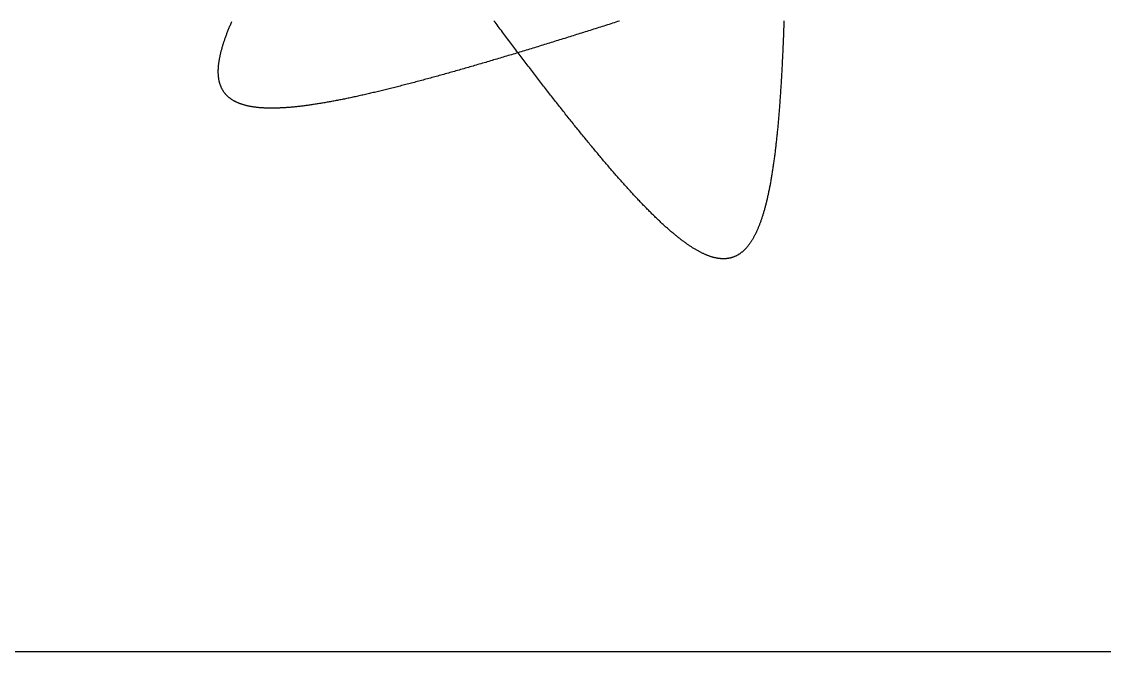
# Model space of a CAD drawing. Header units: metres. Extents: x 0 to 80, y 0 to 80.
# Drawn here: x 26.2 to 52.4, y 0 to 15.25 of the extents above; entities that cross this region are included whole.
import ezdxf

# ---------------------------------------------------------------- set-up
doc = ezdxf.new("R2010")
doc.units = ezdxf.units.M

msp = doc.modelspace()

# ---------------------------------------------------------------- linework, layer by layer
msp.add_line((0, 0), (80, 0))
at = {"layer": 'ENGRAVE'}
for points in [[(40.664151, 15.260726), (40.6225, 15.247391), (40.580861, 15.23407), (40.539234, 15.220763), (40.497621, 15.207471), (40.456022, 15.194194), (40.414438, 15.180932), (40.372869, 15.167685), (40.331317, 15.154455), (40.289781, 15.14124), (40.248264, 15.128042), (40.206765, 15.114861), (40.165285, 15.101696), (40.123825, 15.088549), (40.082385, 15.075418), (40.040967, 15.062306), (39.999572, 15.049212), (39.958199, 15.036135), (39.916849, 15.023078), (39.875524, 15.010039), (39.834224, 14.997019), (39.79295, 14.984019), (39.751702, 14.971038), (39.710481, 14.958078), (39.669289, 14.945137), (39.628124, 14.932217), (39.58699, 14.919318), (39.545885, 14.90644), (39.504811, 14.893583), (39.463768, 14.880748), (39.422758, 14.867935), (39.38178, 14.855144), (39.340836, 14.842376), (39.299927, 14.82963), (39.259052, 14.816908), (39.218213, 14.804209), (39.177411, 14.791534), (39.136646, 14.778883), (39.095918, 14.766256), (39.055229, 14.753654), (39.01458, 14.741076), (38.97397, 14.728524), (38.933401, 14.715998), (38.892873, 14.703497), (38.852387, 14.691022), (38.811944, 14.678574), (38.771545, 14.666152), (38.731189, 14.653758), (38.690879, 14.64139), (38.650614, 14.629051), (38.610395, 14.616739), (38.570222, 14.604455), (38.530098, 14.592201), (38.490022, 14.579974), (38.449994, 14.567778), (38.410016, 14.55561), (38.370089, 14.543472), (38.330212, 14.531365), (38.290387, 14.519288), (38.250614, 14.507241), (38.210895, 14.495226), (38.171228, 14.483242), (38.131617, 14.471289), (38.09206, 14.459369), (38.052559, 14.44748), (38.013114, 14.435625), (37.973726, 14.423802), (37.934396, 14.412012), (37.895124, 14.400256), (37.855911, 14.388534), (37.816757, 14.376846), (37.777664, 14.365193), (37.738632, 14.353574), (37.699662, 14.341991), (37.660753, 14.330442), (37.621908, 14.31893), (37.583126, 14.307454), (37.544408, 14.296014), (37.505755, 14.284611), (37.467168, 14.273245), (37.428646, 14.261916), (37.390192, 14.250625), (37.351804, 14.239372), (37.313485, 14.228158), (37.275234, 14.216982), (37.237053, 14.205845), (37.198942, 14.194748), (37.160901, 14.18369), (37.122931, 14.172672), (37.085033, 14.161694), (37.047207, 14.150757), (37.009455, 14.139861), (36.971776, 14.129006), (36.934171, 14.118193), (36.896641, 14.107422), (36.859187, 14.096693), (36.821809, 14.086006), (36.784507, 14.075363), (36.747283, 14.064762), (36.710137, 14.054206), (36.673069, 14.043693), (36.63608, 14.033224), (36.599171, 14.022801), (36.562342, 14.012421), (36.525595, 14.002088), (36.488928, 13.991799), (36.452344, 13.981557), (36.415843, 13.971361), (36.379425, 13.961211), (36.34309, 13.951108), (36.30684, 13.941053), (36.270675, 13.931045), (36.234596, 13.921085), (36.198603, 13.911173), (36.162696, 13.90131), (36.126877, 13.891495), (36.091146, 13.88173), (36.055503, 13.872014), (36.019949, 13.862348), (35.984485, 13.852733), (35.949111, 13.843168), (35.913827, 13.833653), (35.878635, 13.82419), (35.843535, 13.814779), (35.808527, 13.805419), (35.773612, 13.796112), (35.73879, 13.786857), (35.704062, 13.777655), (35.669429, 13.768506), (35.634891, 13.759411), (35.600448, 13.750369), (35.566102, 13.741382), (35.531852, 13.732449), (35.4977, 13.723571), (35.463645, 13.714749), (35.429689, 13.705981), (35.395831, 13.69727), (35.362072, 13.688615), (35.328414, 13.680016), (35.294856, 13.671475), (35.261398, 13.66299), (35.228042, 13.654563), (35.194788, 13.646194), (35.161636, 13.637883), (35.128587, 13.62963), (35.095642, 13.621437), (35.0628, 13.613302), (35.030063, 13.605227), (34.997431, 13.597212), (34.964904, 13.589257), (34.932483, 13.581362), (34.900168, 13.573529), (34.86796, 13.565756), (34.835859, 13.558045), (34.803867, 13.550396), (34.771982, 13.542809), (34.740206, 13.535284), (34.70854, 13.527822), (34.676983, 13.520424), (34.645536, 13.513088), (34.6142, 13.505817), (34.582975, 13.498609), (34.551861, 13.491466), (34.520859, 13.484388), (34.48997, 13.477375), (34.459194, 13.470427), (34.428531, 13.463545), (34.397982, 13.456729), (34.367547, 13.44998), (34.337227, 13.443297), (34.307022, 13.436681), (34.276932, 13.430132), (34.246958, 13.423651), (34.217101, 13.417238), (34.187361, 13.410894), (34.157738, 13.404618), (34.128232, 13.398411), (34.098845, 13.392273), (34.069576, 13.386205), (34.040426, 13.380206), (34.011395, 13.374278), (33.982484, 13.368421), (33.953694, 13.362634), (33.925023, 13.356919), (33.896474, 13.351274), (33.868046, 13.345702), (33.83974, 13.340202), (33.811556, 13.334774), (33.783494, 13.329419), (33.755556, 13.324137), (33.72774, 13.318929), (33.700049, 13.313794), (33.672481, 13.308733), (33.645038, 13.303746), (33.617719, 13.298834), (33.590526, 13.293997), (33.563458, 13.289235), (33.536517, 13.284549), (33.509701, 13.279938), (33.483012, 13.275404), (33.45645, 13.270946), (33.430015, 13.266565), (33.403708, 13.262261), (33.377529, 13.258034), (33.351478, 13.253885), (33.325556, 13.249813), (33.299763, 13.24582), (33.274099, 13.241906), (33.248565, 13.23807), (33.223161, 13.234314), (33.197888, 13.230636), (33.172745, 13.227039), (33.147733, 13.223522), (33.122852, 13.220085), (33.098103, 13.216728), (33.073486, 13.213453), (33.049001, 13.210258), (33.024649, 13.207146), (33.00043, 13.204114), (32.976343, 13.201165), (32.952391, 13.198299), (32.928571, 13.195515), (32.904886, 13.192814), (32.881336, 13.190196), (32.857919, 13.187661), (32.834638, 13.18521), (32.811492, 13.182844), (32.788481, 13.180561), (32.765607, 13.178364), (32.742868, 13.176251), (32.720265, 13.174223), (32.697799, 13.172281), (32.675469, 13.170424), (32.653277, 13.168653), (32.631222, 13.166969), (32.609304, 13.165371), (32.587525, 13.16386), (32.565883, 13.162436), (32.544379, 13.161099), (32.523015, 13.15985), (32.501788, 13.158689), (32.480701, 13.157615), (32.459753, 13.156631), (32.438945, 13.155734), (32.418276, 13.154927), (32.397747, 13.154209), (32.377358, 13.15358), (32.35711, 13.153041), (32.337002, 13.152592), (32.317035, 13.152233), (32.297209, 13.151965), (32.277524, 13.151787), (32.25798, 13.1517), (32.238578, 13.151704), (32.219318, 13.1518), (32.2002, 13.151987), (32.181224, 13.152266), (32.16239, 13.152638), (32.143699, 13.153102), (32.12515, 13.153658), (32.106744, 13.154308), (32.088482, 13.15505), (32.070362, 13.155886), (32.052386, 13.156816), (32.034554, 13.157839), (32.016865, 13.158956), (31.99932, 13.160168), (31.981919, 13.161474), (31.964662, 13.162875), (31.94755, 13.164371), (31.930582, 13.165962), (31.913759, 13.167648), (31.897081, 13.16943), (31.880547, 13.171308), (31.864158, 13.173282), (31.847915, 13.175353), (31.831817, 13.177519), (31.815864, 13.179783), (31.800057, 13.182143), (31.784396, 13.184601), (31.76888, 13.187156), (31.75351, 13.189809), (31.738287, 13.192559), (31.723209, 13.195407), (31.708278, 13.198354), (31.693493, 13.201399), (31.678854, 13.204542), (31.664362, 13.207784), (31.650016, 13.211126), (31.635817, 13.214566), (31.621765, 13.218106), (31.60786, 13.221745), (31.594102, 13.225484), (31.580491, 13.229323), (31.567026, 13.233262), (31.553709, 13.237302), (31.54054, 13.241442), (31.527517, 13.245682), (31.514642, 13.250024), (31.501914, 13.254466), (31.489334, 13.25901), (31.476902, 13.263655), (31.464616, 13.268401), (31.452479, 13.27325), (31.440489, 13.2782), (31.428647, 13.283252), (31.416953, 13.288407), (31.405406, 13.293663), (31.394008, 13.299023), (31.382757, 13.304485), (31.371654, 13.31005), (31.360699, 13.315718), (31.349892, 13.321489), (31.339232, 13.327364), (31.328721, 13.333342), (31.318358, 13.339423), (31.308142, 13.345609), (31.298075, 13.351898), (31.288156, 13.358291), (31.278384, 13.364789), (31.268761, 13.371391), (31.259285, 13.378097), (31.249958, 13.384908), (31.240778, 13.391824), (31.231747, 13.398845), (31.222863, 13.405971), (31.214127, 13.413201), (31.205539, 13.420538), (31.197099, 13.427979), (31.188806, 13.435526), (31.180662, 13.443179), (31.172665, 13.450937), (31.164816, 13.458801), (31.157115, 13.466772), (31.149561, 13.474848), (31.142155, 13.483031), (31.134896, 13.49132), (31.127785, 13.499715), (31.120821, 13.508217), (31.114004, 13.516825), (31.107335, 13.52554), (31.100813, 13.534362), (31.094438, 13.543291), (31.088211, 13.552327), (31.08213, 13.56147), (31.076196, 13.57072), (31.070409, 13.580078), (31.064769, 13.589543), (31.059276, 13.599115), (31.053929, 13.608795), (31.048728, 13.618582), (31.043675, 13.628477), (31.038767, 13.63848), (31.034006, 13.648591), (31.029391, 13.65881), (31.024921, 13.669136), (31.020598, 13.679571), (31.016421, 13.690114), (31.012389, 13.700764), (31.008503, 13.711524), (31.004762, 13.722391), (31.001167, 13.733367), (30.997717, 13.744451), (30.994412, 13.755643), (30.991252, 13.766944), (30.988237, 13.778354), (30.985366, 13.789872), (30.98264, 13.801499), (30.980059, 13.813234), (30.977621, 13.825078), (30.975328, 13.837031), (30.973179, 13.849093), (30.971174, 13.861263), (30.969312, 13.873543), (30.967594, 13.885931), (30.966019, 13.898428), (30.964588, 13.911034), (30.963299, 13.923748), (30.962154, 13.936572), (30.961151, 13.949505), (30.960291, 13.962546), (30.959573, 13.975697), (30.958997, 13.988956), (30.958563, 14.002325), (30.958271, 14.015802), (30.958121, 14.029389), (30.958112, 14.043084), (30.958244, 14.056889), (30.958518, 14.070802), (30.958932, 14.084825), (30.959487, 14.098956), (30.960183, 14.113197), (30.961018, 14.127546), (30.961994, 14.142004), (30.96311, 14.156571), (30.964365, 14.171247), (30.96576, 14.186032), (30.967294, 14.200925), (30.968967, 14.215928), (30.970779, 14.231039), (30.972729, 14.246259), (30.974818, 14.261587), (30.977045, 14.277024), (30.979409, 14.29257), (30.981911, 14.308225), (30.984551, 14.323987), (30.987328, 14.339859), (30.990242, 14.355839), (30.993292, 14.371927), (30.996479, 14.388123), (30.999802, 14.404428), (31.003261, 14.420841), (31.006856, 14.437362), (31.010586, 14.453991), (31.014452, 14.470728), (31.018452, 14.487573), (31.022587, 14.504526), (31.026856, 14.521586), (31.03126, 14.538754), (31.035797, 14.55603), (31.040468, 14.573414), (31.045272, 14.590905), (31.05021, 14.608503), (31.05528, 14.626209), (31.060482, 14.644021), (31.065817, 14.661941), (31.071284, 14.679968), (31.076882, 14.698102), (31.082612, 14.716342), (31.088472, 14.734689), (31.094464, 14.753143), (31.100586, 14.771703), (31.106838, 14.79037), (31.11322, 14.809142), (31.119731, 14.828021), (31.126372, 14.847006), (31.133142, 14.866097), (31.14004, 14.885294), (31.147067, 14.904596), (31.154222, 14.924004), (31.161504, 14.943517), (31.168914, 14.963135), (31.176451, 14.982858), (31.184115, 15.002687), (31.191905, 15.02262), (31.199821, 15.042658), (31.207863, 15.0628), (31.216031, 15.083047), (31.224323, 15.103398), (31.232741, 15.123853), (31.241283, 15.144412), (31.249949, 15.165075), (31.258738, 15.185842), (31.267651, 15.206711), (31.276688, 15.227685), (31.285847, 15.248761)], [(44.646538, 15.266645), (44.645185, 15.227624), (44.643814, 15.188687), (44.642427, 15.149836), (44.641023, 15.111071), (44.639602, 15.072393), (44.638163, 15.033802), (44.636706, 14.9953), (44.635232, 14.956887), (44.633741, 14.918563), (44.632231, 14.88033), (44.630703, 14.842187), (44.629158, 14.804136), (44.627594, 14.766178), (44.626011, 14.728312), (44.62441, 14.69054), (44.62279, 14.652862), (44.621152, 14.615279), (44.619494, 14.577791), (44.617818, 14.5404), (44.616122, 14.503105), (44.614407, 14.465908), (44.612672, 14.428809), (44.610918, 14.391809), (44.609144, 14.354909), (44.60735, 14.318108), (44.605536, 14.281408), (44.603702, 14.24481), (44.601847, 14.208313), (44.599972, 14.171919), (44.598077, 14.135628), (44.59616, 14.099441), (44.594223, 14.063359), (44.592264, 14.027381), (44.590284, 13.99151), (44.588283, 13.955745), (44.58626, 13.920086), (44.584216, 13.884536), (44.58215, 13.849093), (44.580062, 13.813759), (44.577951, 13.778535), (44.575819, 13.743421), (44.573664, 13.708417), (44.571486, 13.673524), (44.569285, 13.638744), (44.567062, 13.604075), (44.564816, 13.56952), (44.562546, 13.535078), (44.560253, 13.500751), (44.557937, 13.466538), (44.555596, 13.43244), (44.553232, 13.398459), (44.550844, 13.364594), (44.548432, 13.330846), (44.545995, 13.297216), (44.543534, 13.263704), (44.541049, 13.23031), (44.538538, 13.197037), (44.536003, 13.163883), (44.533442, 13.130849), (44.530856, 13.097937), (44.528244, 13.065146), (44.525607, 13.032478), (44.522944, 12.999932), (44.520256, 12.967509), (44.517541, 12.93521), (44.514799, 12.903036), (44.512031, 12.870987), (44.509237, 12.839062), (44.506416, 12.807264), (44.503568, 12.775593), (44.500692, 12.744048), (44.49779, 12.712631), (44.494859, 12.681343), (44.491902, 12.650182), (44.488916, 12.619151), (44.485902, 12.58825), (44.482861, 12.557479), (44.47979, 12.526838), (44.476692, 12.496329), (44.473564, 12.465951), (44.470408, 12.435706), (44.467223, 12.405593), (44.464008, 12.375614), (44.460765, 12.345768), (44.457491, 12.316056), (44.454188, 12.286479), (44.450855, 12.257038), (44.447492, 12.227732), (44.444099, 12.198562), (44.440675, 12.169529), (44.437221, 12.140633), (44.433735, 12.111874), (44.430219, 12.083254), (44.426672, 12.054772), (44.423093, 12.026429), (44.419483, 11.998226), (44.415841, 11.970162), (44.412168, 11.942239), (44.408462, 11.914457), (44.404724, 11.886816), (44.400954, 11.859316), (44.397151, 11.831959), (44.393316, 11.804745), (44.389447, 11.777673), (44.385546, 11.750746), (44.381611, 11.723962), (44.377642, 11.697322), (44.37364, 11.670827), (44.369605, 11.644477), (44.365535, 11.618274), (44.361431, 11.592216), (44.357293, 11.566304), (44.35312, 11.54054), (44.348912, 11.514922), (44.34467, 11.489453), (44.340392, 11.464131), (44.336079, 11.438959), (44.331731, 11.413935), (44.327347, 11.38906), (44.322927, 11.364335), (44.318471, 11.33976), (44.31398, 11.315336), (44.309451, 11.291062), (44.304887, 11.26694), (44.300285, 11.242969), (44.295647, 11.21915), (44.290971, 11.195484), (44.286258, 11.17197), (44.281508, 11.14861), (44.276721, 11.125403), (44.271895, 11.102349), (44.267032, 11.07945), (44.26213, 11.056706), (44.25719, 11.034116), (44.252211, 11.011681), (44.247194, 10.989402), (44.242138, 10.967279), (44.237043, 10.945312), (44.231908, 10.923502), (44.226735, 10.901849), (44.221521, 10.880353), (44.216268, 10.859014), (44.210975, 10.837833), (44.205641, 10.816811), (44.200268, 10.795947), (44.194854, 10.775242), (44.189399, 10.754695), (44.183903, 10.734309), (44.178367, 10.714082), (44.172789, 10.694015), (44.16717, 10.674108), (44.161509, 10.654362), (44.155806, 10.634777), (44.150062, 10.615353), (44.144275, 10.596091), (44.138447, 10.57699), (44.132575, 10.558051), (44.126662, 10.539275), (44.120705, 10.520661), (44.114705, 10.50221), (44.108662, 10.483922), (44.102576, 10.465797), (44.096447, 10.447836), (44.090274, 10.430039), (44.084057, 10.412405), (44.077795, 10.394937), (44.07149, 10.377632), (44.06514, 10.360493), (44.058746, 10.343519), (44.052307, 10.32671), (44.045824, 10.310066), (44.039295, 10.293589), (44.032721, 10.277277), (44.026102, 10.261131), (44.019437, 10.245152), (44.012726, 10.229339), (44.00597, 10.213694), (43.999167, 10.198215), (43.992318, 10.182904), (43.985423, 10.167759), (43.978481, 10.152783), (43.971493, 10.137974), (43.964457, 10.123334), (43.957375, 10.108862), (43.950245, 10.094558), (43.943068, 10.080422), (43.935844, 10.066455), (43.928571, 10.052658), (43.921251, 10.039029), (43.913883, 10.025569), (43.906467, 10.012279), (43.899002, 9.999159), (43.891489, 9.986208), (43.883927, 9.973427), (43.876316, 9.960816), (43.868657, 9.948375), (43.860948, 9.936105), (43.85319, 9.924005), (43.845382, 9.912075), (43.837525, 9.900316), (43.829618, 9.888729), (43.821661, 9.877312), (43.813654, 9.866066), (43.805597, 9.854991), (43.797489, 9.844088), (43.789331, 9.833356), (43.781122, 9.822795), (43.772863, 9.812407), (43.764552, 9.80219), (43.75619, 9.792144), (43.747778, 9.782271), (43.739313, 9.77257), (43.730797, 9.763041), (43.72223, 9.753684), (43.71361, 9.744499), (43.704939, 9.735487), (43.696215, 9.726647), (43.687439, 9.717979), (43.678611, 9.709485), (43.66973, 9.701162), (43.660796, 9.693013), (43.65181, 9.685036), (43.642771, 9.677232), (43.633678, 9.669601), (43.624532, 9.662143), (43.615333, 9.654857), (43.606081, 9.647745), (43.596774, 9.640806), (43.587414, 9.63404), (43.578, 9.627446), (43.568532, 9.621026), (43.55901, 9.614779), (43.549434, 9.608705), (43.539803, 9.602805), (43.530117, 9.597077), (43.520377, 9.591523), (43.510582, 9.586142), (43.500732, 9.580934), (43.490828, 9.575899), (43.480867, 9.571038), (43.470852, 9.566349), (43.460781, 9.561834), (43.450655, 9.557492), (43.440473, 9.553323), (43.430236, 9.549327), (43.419942, 9.545505), (43.409593, 9.541855), (43.399187, 9.538378), (43.388725, 9.535075), (43.378207, 9.531944), (43.367632, 9.528986), (43.357001, 9.526201), (43.346314, 9.523589), (43.335569, 9.52115), (43.324768, 9.518884), (43.313909, 9.51679), (43.302994, 9.514868), (43.292021, 9.51312), (43.280992, 9.511543), (43.269904, 9.510139), (43.25876, 9.508908), (43.247557, 9.507849), (43.236298, 9.506961), (43.22498, 9.506246), (43.213604, 9.505703), (43.202171, 9.505332), (43.19068, 9.505133), (43.17913, 9.505105), (43.167522, 9.505249), (43.155856, 9.505564), (43.144132, 9.506051), (43.132349, 9.506709), (43.120507, 9.507539), (43.108607, 9.508539), (43.096649, 9.50971), (43.084631, 9.511052), (43.072555, 9.512565), (43.060419, 9.514248), (43.048225, 9.516102), (43.035971, 9.518126), (43.023659, 9.52032), (43.011287, 9.522684), (42.998855, 9.525218), (42.986365, 9.527922), (42.973815, 9.530795), (42.961205, 9.533838), (42.948536, 9.53705), (42.935807, 9.540431), (42.923019, 9.54398), (42.91017, 9.547699), (42.897262, 9.551586), (42.884294, 9.555642), (42.871266, 9.559865), (42.858178, 9.564257), (42.84503, 9.568817), (42.831822, 9.573544), (42.818554, 9.578439), (42.805226, 9.583501), (42.791837, 9.58873), (42.778388, 9.594125), (42.764879, 9.599688), (42.751309, 9.605417), (42.737679, 9.611312), (42.723988, 9.617373), (42.710237, 9.623601), (42.696425, 9.629993), (42.682553, 9.636551), (42.66862, 9.643275), (42.654627, 9.650163), (42.640572, 9.657216), (42.626457, 9.664433), (42.612282, 9.671814), (42.598045, 9.67936), (42.583748, 9.687069), (42.56939, 9.694942), (42.554971, 9.702978), (42.540491, 9.711176), (42.525951, 9.719538), (42.511349, 9.728062), (42.496687, 9.736748), (42.481963, 9.745597), (42.467179, 9.754606), (42.452334, 9.763778), (42.437427, 9.77311), (42.42246, 9.782603), (42.407432, 9.792257), (42.392342, 9.802071), (42.377192, 9.812045), (42.361981, 9.822179), (42.346709, 9.832473), (42.331376, 9.842925), (42.315981, 9.853536), (42.300526, 9.864306), (42.28501, 9.875234), (42.269433, 9.88632), (42.253795, 9.897563), (42.238096, 9.908964), (42.222336, 9.920522), (42.206515, 9.932236), (42.190633, 9.944107), (42.17469, 9.956133), (42.158686, 9.968316), (42.142622, 9.980654), (42.126497, 9.993147), (42.110311, 10.005794), (42.094064, 10.018596), (42.077756, 10.031552), (42.061388, 10.044662), (42.044959, 10.057925), (42.028469, 10.07134), (42.011919, 10.084909), (41.995308, 10.09863), (41.978636, 10.112503), (41.961904, 10.126527), (41.945112, 10.140703), (41.928259, 10.155029), (41.911346, 10.169506), (41.894372, 10.184133), (41.877338, 10.198909), (41.860244, 10.213835), (41.84309, 10.22891), (41.825876, 10.244134), (41.808601, 10.259506), (41.791267, 10.275025), (41.773872, 10.290692), (41.756418, 10.306507), (41.738904, 10.322467), (41.72133, 10.338574), (41.703696, 10.354827), (41.686003, 10.371226), (41.66825, 10.387769), (41.650438, 10.404457), (41.632566, 10.421289), (41.614635, 10.438265), (41.596645, 10.455385), (41.578595, 10.472647), (41.560486, 10.490052), (41.542319, 10.5076), (41.524092, 10.525289), (41.505807, 10.543119), (41.487463, 10.56109), (41.46906, 10.579202), (41.450598, 10.597453), (41.432078, 10.615844), (41.4135, 10.634375), (41.394863, 10.653044), (41.376169, 10.671851), (41.357416, 10.690796), (41.338605, 10.709879), (41.319736, 10.729098), (41.300809, 10.748454), (41.281825, 10.767946), (41.262783, 10.787573), (41.243684, 10.807336), (41.224527, 10.827233), (41.205313, 10.847264), (41.186042, 10.867429), (41.166714, 10.887727), (41.14733, 10.908158), (41.127888, 10.928722), (41.10839, 10.949417), (41.088835, 10.970243), (41.069224, 10.9912), (41.049557, 11.012288), (41.029833, 11.033506), (41.010054, 11.054853), (40.990219, 11.076328), (40.970328, 11.097933), (40.950382, 11.119665), (40.93038, 11.141525), (40.910323, 11.163511), (40.89021, 11.185624), (40.870043, 11.207863), (40.849821, 11.230228), (40.829544, 11.252717), (40.809213, 11.275331), (40.788828, 11.298069), (40.768388, 11.32093), (40.747894, 11.343914), (40.727346, 11.367021), (40.706745, 11.390249), (40.68609, 11.413599), (40.665381, 11.43707), (40.64462, 11.460661), (40.623805, 11.484371), (40.602937, 11.508201), (40.582017, 11.53215), (40.561044, 11.556217), (40.540019, 11.580401), (40.518941, 11.604703), (40.497812, 11.629121), (40.476631, 11.653656), (40.455398, 11.678306), (40.434114, 11.703071), (40.412778, 11.72795), (40.391391, 11.752943), (40.369954, 11.77805), (40.348466, 11.80327), (40.326927, 11.828601), (40.305338, 11.854045), (40.283699, 11.879599), (40.26201, 11.905265), (40.240272, 11.93104), (40.218484, 11.956925), (40.196646, 11.982918), (40.17476, 12.00902), (40.152825, 12.03523), (40.130841, 12.061547), (40.108808, 12.087971), (40.086728, 12.114501), (40.064599, 12.141136), (40.042423, 12.167877), (40.020199, 12.194722), (39.997928, 12.22167), (39.97561, 12.248722), (39.953245, 12.275877), (39.930833, 12.303133), (39.908375, 12.330492), (39.885871, 12.357951), (39.863321, 12.38551), (39.840725, 12.41317), (39.818084, 12.440928), (39.795398, 12.468785), (39.772666, 12.49674), (39.74989, 12.524793), (39.727069, 12.552942), (39.704204, 12.581188), (39.681296, 12.609529), (39.658343, 12.637965), (39.635347, 12.666496), (39.612308, 12.69512), (39.589225, 12.723838), (39.566101, 12.752649), (39.542933, 12.781551), (39.519724, 12.810545), (39.496472, 12.83963), (39.473179, 12.868805), (39.449845, 12.89807), (39.426469, 12.927424), (39.403053, 12.956866), (39.379596, 12.986396), (39.356099, 13.016014), (39.332562, 13.045718), (39.308985, 13.075508), (39.285368, 13.105383), (39.261713, 13.135343), (39.238019, 13.165387), (39.214286, 13.195515), (39.190514, 13.225725), (39.166705, 13.256018), (39.142858, 13.286393), (39.118974, 13.316848), (39.095052, 13.347384), (39.071094, 13.378), (39.047099, 13.408695), (39.023068, 13.439469), (38.999001, 13.470321), (38.974899, 13.501249), (38.950761, 13.532255), (38.926588, 13.563337), (38.90238, 13.594494), (38.878138, 13.625725), (38.853862, 13.657031), (38.829552, 13.688411), (38.805209, 13.719863), (38.780833, 13.751388), (38.756423, 13.782984), (38.731982, 13.814651), (38.707508, 13.846389), (38.683002, 13.878196), (38.658465, 13.910073), (38.633897, 13.942018), (38.609298, 13.974031), (38.584668, 14.00611), (38.560008, 14.038257), (38.535318, 14.070469), (38.510599, 14.102747), (38.485851, 14.135089), (38.461073, 14.167495), (38.436268, 14.199965), (38.411434, 14.232497), (38.386572, 14.265091), (38.361683, 14.297747), (38.336767, 14.330463), (38.311824, 14.36324), (38.286855, 14.396076), (38.261859, 14.428971), (38.236838, 14.461924), (38.211792, 14.494934), (38.18672, 14.528002), (38.161624, 14.561125), (38.136504, 14.594304), (38.11136, 14.627539), (38.086192, 14.660827), (38.061001, 14.694169), (38.035787, 14.727564), (38.010551, 14.761012), (37.985293, 14.794511), (37.960013, 14.828061), (37.934712, 14.861661), (37.90939, 14.895312), (37.884047, 14.929011), (37.858684, 14.962759), (37.833301, 14.996554), (37.807899, 15.030397), (37.782478, 15.064286), (37.757038, 15.098221), (37.73158, 15.132201), (37.706104, 15.166226), (37.680611, 15.200294), (37.6551, 15.234406), (37.629573, 15.268561)]]:
    msp.add_lwpolyline(points, dxfattribs=at)

doc.saveas('drawing.dxf')
